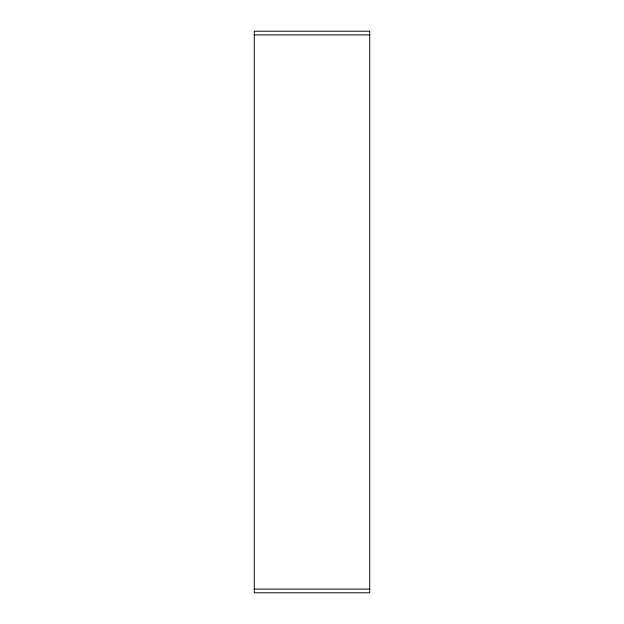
<?xml version="1.0" encoding="UTF-8"?>
<svg xmlns="http://www.w3.org/2000/svg" width="624" height="624" viewBox="0 0 624 624"><rect width="100%" height="100%" fill="white"/><g stroke="black" fill="none" stroke-linecap="round" stroke-linejoin="round"><path stroke-width="0.94" d="M254.272 34.897L369.728 34.897M254.272 589.103L369.728 589.103M369.728 31.2L254.272 31.2L254.272 592.8L369.728 592.8L369.728 31.2"/></g></svg>
